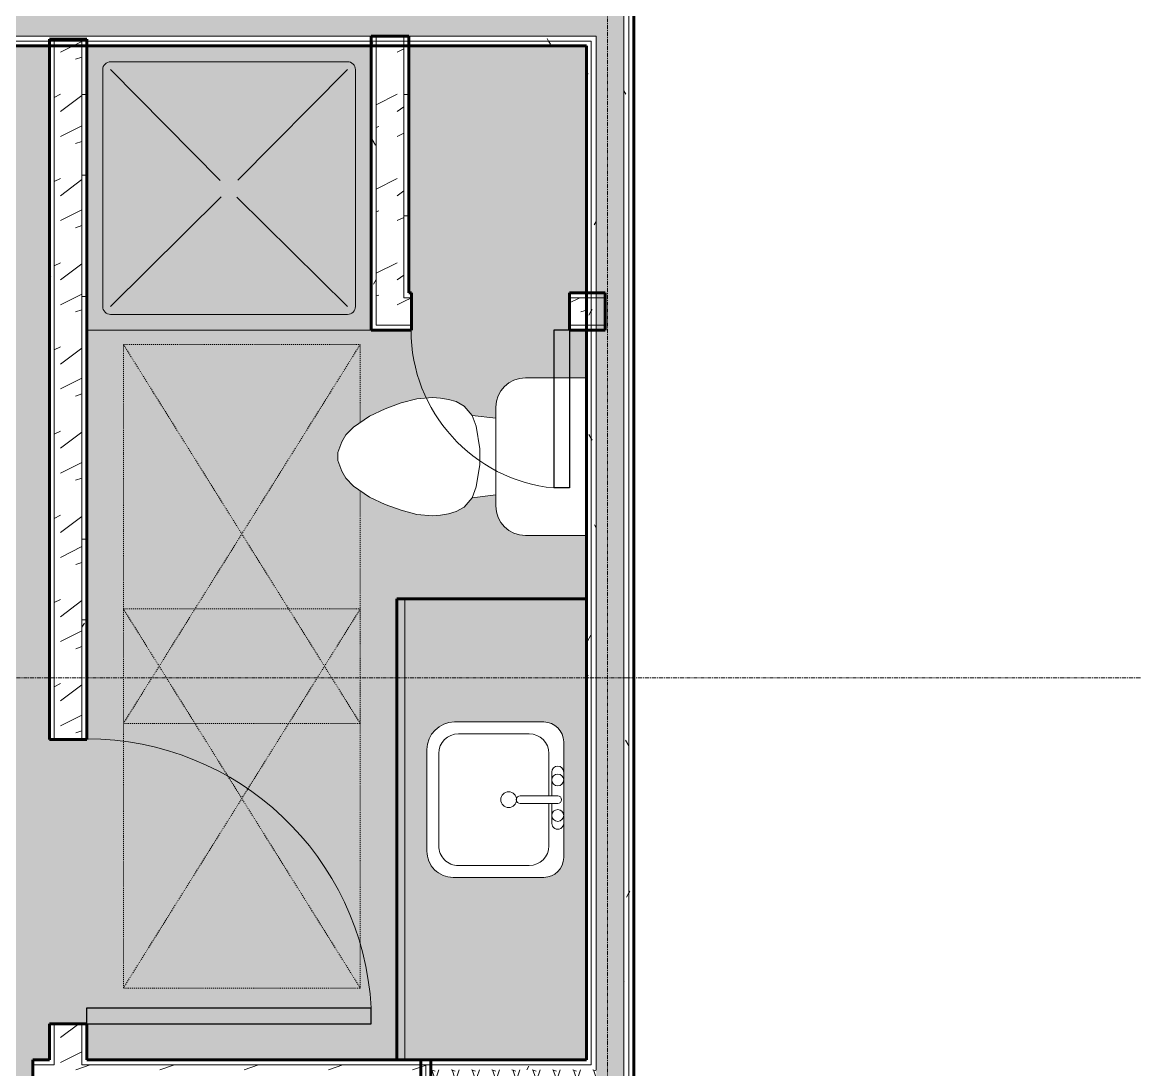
# Model space of a CAD drawing. Header units: inches. Extents: x -4105 to -1989, y 9836 to 11159.
# Drawn here: x -3555.4 to -3414.5, y 10417.5 to 10550.2 of the extents above; entities that cross this region are included whole.
import ezdxf

# ---------------------------------------------------------------- set-up
doc = ezdxf.new("R2010")
doc.units = ezdxf.units.IN
doc.header["$MEASUREMENT"] = 0
doc.linetypes.add('Dash', pattern=[0.25, 0.125, -0.125])
doc.linetypes.add('Grid Line 1_2_', pattern=[0.875, 0.5, -0.125, 0.125, -0.125])
for name, color, linetype, lineweight in [('0-1', 7, 'Continuous', 5), ('0-2', 7, 'Continuous', 9), ('A-AREA-PATT-3', 7, 'Continuous', 9), ('A-DOOR-1', 31, 'Continuous', 9), ('A-DOOR-2', 31, 'Continuous', 30), ('A-GENM-HDLN', 13, 'Dash', 9), ('A-WALL', 113, 'Continuous', 18), ('A-WALL-2', 113, 'Continuous', 60), ('A-WALL-PATT-1', 111, 'Continuous', 9), ('I-WALL-2', 2, 'Continuous', 60), ('P-SANR-FIXT', 6, 'Continuous', 9), ('Q-CASE', 31, 'Continuous', 9), ('Q-CASE-1', 31, 'Continuous', 60), ('S-GRID-1', 1, 'Grid Line 1_2_', 9)]:
    doc.layers.add(name, color=color, linetype=linetype, lineweight=lineweight)
pattern_1 = [(216.87, (4.265, -1183.338), (31.9871619, 21.32545714), [5.331, -47.981]), (206.565, (10.662, -1186.536), (-10.662476, -10.6620098), [11.921, -11.921]), (198.435, (10.662, -1191.868), (-21.32449365, -10.6625869), [6.744, -26.974])]
pattern_2 = [(0, (0, -1194), (20.48, 5.12), [0.845, -14.515, 0.845, -14.515, -81.92]), (0, (0, -1194), (20.48, 5.12), [-30.72, 0.845, -29.875, 0.845, -14.515, -35.84]), (0, (0, -1194), (20.48, 5.12), [-76.8, 0.845, -9.395, 0.845, -24.755]), (120, (7.68, -1191.44), (-14.67405, 15.1762003), [0.845, -14.515, 0.845, -14.515, -81.92]), (120, (7.68, -1191.44), (-14.67405, 15.1762003), [-30.72, 0.845, -29.875, 0.845, -14.515, -35.84]), (120, (7.68, -1191.44), (-14.67405, 15.1762003), [-76.8, 0.845, -9.395, 0.845, -24.755]), (240, (10.24, -1181.2), (-5.80595, -20.2962003), [0.845, -14.515, 0.845, -14.515, -81.92]), (240, (10.24, -1181.2), (-5.80595, -20.2962003), [-30.72, 0.845, -29.875, 0.845, -14.515, -35.84]), (240, (10.24, -1181.2), (-5.80595, -20.2962003), [-76.8, 0.845, -9.395, 0.845, -24.755])]
pattern_3 = [(161.57, (0.32, -1193.68), (-2.560496185, -0.000537386), [0, -18.214, 2.022, 0]), (18.43, (-0.32, -1193.68), (-2.560496185, 0.000537386), [0, -18.214, 2.022, 0]), (108.43, (0.32, -1193.68), (1.27922091, -6.400876726), [6.07, -14.166]), (71.57, (-0.32, -1193.68), (1.27922091, 6.400876726), [6.07, -14.166])]

# ---------------------------------------------------------------- blocks, each defined once
blk = doc.blocks.new('Single-Flush - 36_ x 84_-1372839-ENLARGED FLOOR PLAN - 2ND FLOOR PLAN - WEST')
at = {"layer": 'A-DOOR-1'}
blk.add_arc((18, 2.37), 36.07, 93.1789, 180, dxfattribs=at)
at = {"layer": 'A-DOOR-2'}
for p, q in [((16, 2.37), (16, 38.39)), ((18, 38.39), (16, 38.39)), ((18, 2.37), (18, 38.39)), ((18, 2.37), (16, 2.37))]:
    blk.add_line(p, q, dxfattribs=at)
blk = doc.blocks.new('M_Sink Vanity-Square - 500 x 440mm-1352614-ENLARGED FLOOR PLAN - 2ND FLOOR PLAN - WEST')
at = {"layer": 'P-SANR-FIXT'}
for p, q in [((7.96, 7.09), (-6.72, 7.09)), ((7.96, 7.09), (-6.72, 7.09)), ((3.62, 7.09), (-2.88, 7.09)), ((0.12, 6.33), (0.12, 1.59)), ((1.12, 6.33), (1.12, 1.59)), ((-9.22, 4.59), (-9.22, -6.73)), ((-9.22, 4.59), (-9.22, -6.73)), ((0.12, 5.22), (-5.22, 5.22)), ((-2.88, 5.59), (0.12, 5.59)), ((1.12, 5.59), (3.62, 5.59)), ((6.46, 5.22), (1.12, 5.22)), ((10.46, -6.91), (10.46, 4.59)), ((10.46, -6.91), (10.46, 4.59)), ((-7.72, 2.72), (-7.72, -6.23)), ((8.96, -6.23), (8.96, 2.72)), ((-5.22, -8.73), (6.46, -8.73)), ((-5.72, -10.23), (7.14, -10.23)), ((-5.72, -10.23), (7.14, -10.23))]:
    blk.add_line(p, q, dxfattribs=at)
for centre, radius, start, end in [((-6.72, 4.59), 2.5, 90, 180), ((-6.72, 4.59), 2.5, 90, 180), ((-2.88, 6.34), 0.75, 90, 270), ((-1.88, 6.34), 0.75, 360, 180), ((2.62, 6.34), 0.75, 360, 180), ((3.62, 6.34), 0.75, 270, 90), ((7.96, 4.59), 2.5, 0, 90), ((7.96, 4.59), 2.5, 360, 90), ((-1.88, 6.34), 0.75, 180, 0), ((0.62, 6.33), 0.5, 360, 180), ((2.62, 6.34), 0.75, 180, 360), ((-5.22, 2.72), 2.5, 90, 180), ((6.46, 2.72), 2.5, 0, 90), ((0.62, 1.59), 0.5, 180, 0), ((0.62, 0.13), 1, 360, 180), ((0.62, 0.13), 1, 180, 0), ((-5.72, -6.73), 3.5, 180, 270), ((-5.72, -6.73), 3.5, 180, 270), ((-5.22, -6.23), 2.5, 180, 270), ((6.46, -6.23), 2.5, 270, 0), ((7.14, -6.91), 3.32, 270, 360), ((7.14, -6.91), 3.32, 270, 0)]:
    blk.add_arc(centre, radius, start, end, dxfattribs=at)
blk = doc.blocks.new('Toilet-Domestic-3D - Toilet-Domestic-3D-V31-ENLARGED FLOOR PLAN - 2ND FLOOR PLAN - WEST')
at = {"layer": 'P-SANR-FIXT'}
for p, q in [((-2.74, 11), (-1.87, 11.5)), ((-1.87, 11.5), (-0.5, 12)), ((-0.5, 12), (0.5, 12)), ((0.5, 12), (1.87, 11.5)), ((1.87, 11.5), (2.74, 11)), ((-5.13, 8), (-3.74, 10)), ((-3.74, 10), (-2.74, 11)), ((2.74, 11), (3.74, 10)), ((3.74, 10), (5.13, 8)), ((-6.06, 6), (-5.13, 8)), ((5.13, 8), (6.06, 6)), ((-6.79, 4), (-6.06, 6)), ((6.06, 6), (6.79, 4)), ((-7.33, 1.99), (-6.79, 4)), ((6.79, 4), (7.33, 1.99)), ((-7.5, 0), (-7.33, 1.99)), ((7.33, 1.99), (7.5, 0)), ((-7.41, -1), (-7.5, 0)), ((-7.24, -2), (-7.41, -1)), ((7.41, -1), (7.24, -2)), ((7.5, 0), (7.41, -1)), ((-6.97, -3), (-7.24, -2)), ((7.24, -2), (6.97, -3)), ((-6.4, -4), (-6.97, -3)), ((-5.21, -5), (-6.4, -4)), ((6.4, -4), (5.21, -5)), ((6.97, -3), (6.4, -4)), ((-3.84, -5.5), (-5.21, -5)), ((-4.86, -8.02), (-5.21, -5)), ((-1, -6), (-3.84, -5.5)), ((3.84, -5.5), (1, -6)), ((5.21, -5), (3.84, -5.5)), ((4.86, -8.02), (5.21, -5)), ((1, -6), (-1, -6)), ((6.25, -8.02), (-6.25, -8.02)), ((-9.98, -11.75), (-9.98, -19.48)), ((9.98, -19.48), (9.98, -11.75))]:
    blk.add_line(p, q, dxfattribs=at)
for centre, start, end in [((-6.25, -11.75), 90, 180), ((6.25, -11.75), 0, 90)]:
    blk.add_arc(centre, 3.73, start, end, dxfattribs=at)
blk = doc.blocks.new('OD_CW_Base Cabinet - OD_CW_Base Cabinet-V32-ENLARGED FLOOR PLAN - 2ND FLOOR PLAN - WEST')
at = {"layer": 'Q-CASE'}
blk.add_hatch(color=256, dxfattribs=at).paths.add_polyline_path([(59.14, 0), (0.74, 0), (0.74, -1), (59.14, -1)], flags=0)
h = blk.add_hatch(color=256, dxfattribs=at)
h.paths.add_polyline_path([(59.14, -6.32), (59.14, -1), (0.74, -1), (0.74, -24), (59.14, -24)], flags=0)
h.paths.add_polyline_path([(43.53, -7.3), (43.53, -18.63), (43.45, -19.27), (43.2, -19.88), (42.8, -20.39), (42.28, -20.79), (41.68, -21.04), (41.03, -21.13), (26.35, -21.13), (25.7, -21.04), (25.1, -20.79), (24.58, -20.39), (24.18, -19.88), (23.93, -19.27), (23.85, -18.63), (23.85, -7.12), (23.96, -6.26), (24.29, -5.46), (24.82, -4.77), (25.51, -4.25), (26.35, -3.91), (27.17, -3.8), (40.03, -3.8), (41.03, -3.96), (41.78, -4.27), (42.51, -4.83), (43.06, -5.55), (43.41, -6.4)], flags=0)
for p, q in [((0.74, 0), (59.14, 0)), ((59.14, -1), (0.74, -1)), ((0.74, -1), (59.14, -1)), ((59.14, 0), (59.14, -1)), ((59.14, -1), (59.14, -24))]:
    blk.add_line(p, q, dxfattribs=at)
at = {"layer": 'Q-CASE-1'}
for p, q in [((0.74, 0), (59.14, 0)), ((59.14, 0), (59.14, -24))]:
    blk.add_line(p, q, dxfattribs=at)
blk = doc.blocks.new('Shower Base-3D - 36_ x 36_-1586087-ENLARGED FLOOR PLAN - 2ND FLOOR PLAN - WEST')
at = {"layer": 'P-SANR-FIXT'}
for p, q in [((-18, 18), (-18, -18)), ((-15, 16), (15, 16)), ((-16, -15), (-16, 15)), ((-1.12, 1), (-15, 15)), ((0.97, 1.14), (15, 15)), ((16, 15), (16, -15)), ((-1.13, -0.98), (-15, -15)), ((1.01, -1.11), (15, -15)), ((15, -16), (-15, -16))]:
    blk.add_line(p, q, dxfattribs=at)
for centre, start, end in [((-15, 15), 90, 180), ((15, 15), 360, 90), ((-15, -15), 180, 270), ((15, -15), 270, 0)]:
    blk.add_arc(centre, 1, start, end, dxfattribs=at)
blk = doc.blocks.new('Single-Flush - CLOSET-1720256-ENLARGED FLOOR PLAN - 2ND FLOOR PLAN - WEST')
at = {"layer": 'A-DOOR-1'}
blk.add_arc((10, -2.38), 20.07, 180, 264.2799, dxfattribs=at)
at = {"layer": 'A-DOOR-2'}
for p, q in [((8, -2.38), (8, -22.34)), ((10, -2.38), (8, -2.38)), ((10, -2.38), (10, -22.34)), ((10, -22.34), (8, -22.34))]:
    blk.add_line(p, q, dxfattribs=at)
blk = doc.blocks.new('ADA Clearances - 30_x48_-V9-ENLARGED FLOOR PLAN - 2ND FLOOR PLAN - WEST')
at = {"layer": 'A-GENM-HDLN'}
for p, q in [((15, 24), (-15, -24)), ((-15, 24), (15, -24)), ((-15, -5.48), (-15, 24)), ((-15, 24), (15, 24)), ((15, 24), (15, -24)), ((-15, -24), (-15, -14.12)), ((15, -24), (-15, -24))]:
    blk.add_line(p, q, dxfattribs=at)
blk = doc.blocks.new('ADA Clearances - 30_x48_-1721104-ENLARGED FLOOR PLAN - 2ND FLOOR PLAN - WEST')
at = {"layer": 'A-GENM-HDLN'}
for p, q in [((15, 24), (-15, -24)), ((-15, 24), (15, -24)), ((-15, -24), (-15, 24)), ((-15, 24), (15, 24)), ((15, 24), (15, -24)), ((15, -24), (-15, -24))]:
    blk.add_line(p, q, dxfattribs=at)
blk = doc.blocks.new('CTR - 1st Phase - Unit Layouts_rvt-1-ENLARGED FLOOR PLAN - 2ND FLOOR PLAN - WEST')
at = {"layer": 'A-WALL-PATT-1'}
h = blk.add_hatch(dxfattribs=at)
h.set_pattern_fill('FP_2', color=256, style=0, pattern_type=2)
h.set_pattern_definition(pattern_1)
h.paths.add_polyline_path([(-3547.86, 10418.16), (-3547.86, 10423.37), (-3551.36, 10423.37), (-3551.36, 10418.16), (-3550.06, 10418.16)], flags=0)
h.paths.add_polyline_path([(-3551.36, 10459.37), (-3547.86, 10459.37), (-3547.86, 10548.04), (-3551.36, 10548.04), (-3551.36, 10461.82)], flags=0)
h = blk.add_hatch(dxfattribs=at)
h.set_pattern_fill('FP_1', color=256, style=0, pattern_type=2)
h.set_pattern_definition(pattern_2)
h.paths.add_polyline_path([(-3551.98, 10418.79), (-3551.36, 10418.79), (-3551.36, 10423.37), (-3551.98, 10423.37)], flags=0)
h.paths.add_polyline_path([(-3551.36, 10459.37), (-3551.36, 10547.19), (-3551.98, 10547.19), (-3551.98, 10459.37)], flags=0)
h = blk.add_hatch(dxfattribs=at)
h.set_pattern_fill('FP_1', color=256, style=0, pattern_type=2)
h.set_pattern_definition(pattern_2)
h.paths.add_polyline_path([(-3547.86, 10418.79), (-3547.23, 10418.79), (-3547.23, 10423.37), (-3547.86, 10423.37)], flags=0)
h.paths.add_polyline_path([(-3547.23, 10459.37), (-3547.23, 10547.19), (-3547.86, 10547.19), (-3547.86, 10459.37)], flags=0)
h = blk.add_hatch(dxfattribs=at)
h.set_pattern_fill('FP_1', color=256, style=0, pattern_type=2)
h.set_pattern_definition(pattern_2)
h.paths.add_polyline_path([(-3511.23, 10511.19), (-3510.61, 10511.19), (-3510.61, 10547.19), (-3511.23, 10547.19), (-3511.23, 10515.31)], flags=0)
h = blk.add_hatch(dxfattribs=at)
h.set_pattern_fill('FP_2', color=256, style=0, pattern_type=2)
h.set_pattern_definition(pattern_1)
h.paths.add_polyline_path([(-3510.61, 10511.81), (-3507.11, 10511.81), (-3507.11, 10547.19), (-3510.61, 10547.19), (-3510.61, 10518.07)], flags=0)
h = blk.add_hatch(dxfattribs=at)
h.set_pattern_fill('FP_1', color=256, style=0, pattern_type=2)
h.set_pattern_definition(pattern_2)
h.paths.add_polyline_path([(-3507.11, 10515.31), (-3506.48, 10515.31), (-3506.48, 10547.19), (-3507.11, 10547.19), (-3507.11, 10518.07)], flags=0)
h = blk.add_hatch(dxfattribs=at)
h.set_pattern_fill('FP_2', color=256, style=0, pattern_type=2)
h.set_pattern_definition(pattern_1)
h.paths.add_polyline_path([(-3506.48, 10511.81), (-3506.11, 10511.81), (-3506.11, 10515.31), (-3507.11, 10515.31), (-3507.11, 10511.81)], flags=0)
h.paths.add_polyline_path([(-3483.97, 10511.81), (-3483.97, 10515.31), (-3486.11, 10515.31), (-3486.11, 10511.81)], flags=0)
h = blk.add_hatch(dxfattribs=at)
h.set_pattern_fill('FP_1', color=256, style=0, pattern_type=2)
h.set_pattern_definition(pattern_2)
h.paths.add_polyline_path([(-3506.11, 10515.31), (-3506.11, 10515.94), (-3506.48, 10515.94), (-3506.48, 10515.31)], flags=0)
h.paths.add_polyline_path([(-3483.97, 10515.31), (-3483.97, 10515.94), (-3486.11, 10515.94), (-3486.11, 10515.31), (-3484.31, 10515.31)], flags=0)
h = blk.add_hatch(dxfattribs=at)
h.set_pattern_fill('FP_2', color=256, style=0, pattern_type=2)
h.set_pattern_definition(pattern_1)
h.paths.add_polyline_path([(-3503.67, 10414.66), (-3503.67, 10418.16), (-3554.1, 10418.16), (-3554.1, 10414.66), (-3514.6, 10414.66), (-3514.6, 10414.94), (-3513.1, 10414.94), (-3513.1, 10414.66), (-3504.26, 10414.66)], flags=0)
h.paths.add_polyline_path([(-3594.57, 10414.66), (-3592.1, 10414.66), (-3592.1, 10414.94), (-3590.6, 10414.94), (-3590.6, 10414.66), (-3590.1, 10414.66), (-3590.1, 10418.16), (-3594.57, 10418.16), (-3594.57, 10418.06)], flags=0)
at = {"layer": 'A-WALL'}
for p, q in [((-3551.36, 10548.04), (-3551.36, 10459.37)), ((-3547.86, 10548.04), (-3547.86, 10459.37)), ((-3510.61, 10511.81), (-3510.61, 10548.44)), ((-3507.11, 10515.31), (-3507.11, 10548.44)), ((-3507.11, 10515.31), (-3506.48, 10515.31)), ((-3506.48, 10515.31), (-3507.11, 10515.31)), ((-3506.48, 10515.31), (-3506.11, 10515.31)), ((-3486.11, 10515.31), (-3481.6, 10515.31)), ((-3507.11, 10511.81), (-3510.61, 10511.81)), ((-3506.48, 10511.81), (-3507.11, 10511.81)), ((-3506.48, 10511.81), (-3506.11, 10511.81)), ((-3486.11, 10511.81), (-3481.6, 10511.81)), ((-3551.36, 10423.37), (-3551.36, 10418.79)), ((-3547.86, 10423.37), (-3547.86, 10418.79)), ((-3554.1, 10418.16), (-3551.36, 10418.16)), ((-3551.36, 10418.16), (-3551.36, 10418.79)), ((-3547.86, 10418.16), (-3547.86, 10418.79)), ((-3547.86, 10418.16), (-3503.67, 10418.16))]:
    blk.add_line(p, q, dxfattribs=at)
at = {"layer": 'A-WALL-2'}
for p, q in [((-3547.23, 10548.04), (-3551.98, 10548.04)), ((-3551.98, 10548.04), (-3551.98, 10459.37)), ((-3547.23, 10459.37), (-3547.23, 10548.04)), ((-3511.23, 10548.44), (-3511.23, 10511.19)), ((-3506.48, 10548.44), (-3511.23, 10548.44)), ((-3506.48, 10515.94), (-3506.48, 10548.44)), ((-3506.11, 10515.94), (-3506.48, 10515.94)), ((-3506.11, 10511.19), (-3506.11, 10515.94)), ((-3481.6, 10515.94), (-3486.11, 10515.94)), ((-3486.11, 10515.94), (-3486.11, 10511.19)), ((-3481.6, 10511.19), (-3481.6, 10515.94)), ((-3511.23, 10511.19), (-3510.61, 10511.19)), ((-3510.61, 10511.19), (-3506.48, 10511.19)), ((-3506.48, 10511.19), (-3506.11, 10511.19)), ((-3486.11, 10511.19), (-3481.6, 10511.19)), ((-3551.98, 10459.37), (-3547.23, 10459.37)), ((-3547.23, 10423.37), (-3551.98, 10423.37)), ((-3551.98, 10423.37), (-3551.98, 10418.79)), ((-3547.23, 10418.79), (-3547.23, 10423.37)), ((-3551.98, 10418.79), (-3554.1, 10418.79)), ((-3554.1, 10418.79), (-3554.1, 10414.04)), ((-3503.67, 10418.79), (-3547.23, 10418.79)), ((-3503.67, 10414.04), (-3503.67, 10418.79))]:
    blk.add_line(p, q, dxfattribs=at)
at = {"layer": '0-2'}
for name, p, rotation in [('Shower Base-3D - 36_ x 36_-1586087-ENLARGED FLOOR PLAN - 2ND FLOOR PLAN - WEST', (-3529.23, 10529.19), 90.00000000003689), ('ADA Clearances - 30_x48_-V9-ENLARGED FLOOR PLAN - 2ND FLOOR PLAN - WEST', (-3527.61, 10485.39), 180), ('Toilet-Domestic-3D - Toilet-Domestic-3D-V31-ENLARGED FLOOR PLAN - 2ND FLOOR PLAN - WEST', (-3503.45, 10495.19), 89.99999999996913), ('OD_CW_Base Cabinet - OD_CW_Base Cabinet-V32-ENLARGED FLOOR PLAN - 2ND FLOOR PLAN - WEST', (-3507.97, 10418.05), 90.00000000003196), ('ADA Clearances - 30_x48_-1721104-ENLARGED FLOOR PLAN - 2ND FLOOR PLAN - WEST', (-3527.61, 10451.89), 180), ('M_Sink Vanity-Square - 500 x 440mm-1352614-ENLARGED FLOOR PLAN - 2ND FLOOR PLAN - WEST', (-3493.94, 10452.36), 269.9999999999682), ('Single-Flush - 36_ x 84_-1372839-ENLARGED FLOOR PLAN - 2ND FLOOR PLAN - WEST', (-3549.61, 10441.37), 269.9999999999893)]:
    blk.add_blockref(name, p, dxfattribs=dict(at, rotation=rotation))
blk.add_blockref('Single-Flush - CLOSET-1720256-ENLARGED FLOOR PLAN - 2ND FLOOR PLAN - WEST', (-3496.11, 10513.56), dxfattribs=at)
blk = doc.blocks.new('CTR - 1st Phase - Shell_rvt-1-ENLARGED FLOOR PLAN - 2ND FLOOR PLAN - WEST')
at = {"layer": 'S-GRID-1'}
for p, q in [((-3481.32, 9836.18), (-3481.32, 11126.32)), ((-1989.4, 10467.19), (-4072.56, 10467.19))]:
    blk.add_line(p, q, dxfattribs=at)

msp = doc.modelspace()

# ---------------------------------------------------------------- block references
at = {"layer": '0-1'}
msp.add_blockref('CTR - 1st Phase - Unit Layouts_rvt-1-ENLARGED FLOOR PLAN - 2ND FLOOR PLAN - WEST', (0, 0), dxfattribs=at)

# ---------------------------------------------------------------- next in the draw order: hatches: boundary and pattern name
at = {"layer": 'A-AREA-PATT-3'}
h = msp.add_hatch(color=256, dxfattribs=at)
h.paths.add_polyline_path([(-3504.92, 10354.59), (-3540.92, 10354.59), (-3540.92, 10356.34), (-3504.92, 10356.34), (-3504.92, 10355.61)], flags=0)
h.paths.add_polyline_path([(-3824.35, 10351.59), (-3824.35, 10362.14), (-3819.6, 10362.14), (-3819.6, 10351.59), (-3813.11, 10351.59), (-3813.11, 10367.71), (-3812.45, 10367.71), (-3812.42, 10367.75), (-3811.96, 10367.75), (-3811.96, 10367.71), (-3796.76, 10367.71), (-3796.76, 10367.75), (-3795.77, 10367.75), (-3795.77, 10367.71), (-3795.11, 10367.71), (-3795.11, 10363.71), (-3759.11, 10363.71), (-3759.11, 10367.71), (-3758.44, 10367.71), (-3758.44, 10367.75), (-3757.45, 10367.75), (-3757.45, 10367.71), (-3742.26, 10367.71), (-3742.26, 10367.75), (-3741.77, 10367.75), (-3741.77, 10367.71), (-3741.11, 10367.71), (-3741.11, 10351.59), (-3504.92, 10351.59), (-3504.92, 10354.59), (-3502.99, 10354.59), (-3502.99, 10355.21), (-3501.92, 10355.21), (-3501.92, 10389.96), (-3502.99, 10389.96), (-3502.99, 10390.59), (-3504.92, 10390.59), (-3504.92, 10414.04), (-3513.1, 10414.04), (-3513.1, 10412.09), (-3512.1, 10412.07), (-3512.1, 10410.84), (-3513.1, 10410.84), (-3513.1, 10410.57), (-3514.6, 10410.59), (-3514.6, 10410.84), (-3516.2, 10410.84), (-3516.2, 10410.59), (-3518.54, 10410.59), (-3518.54, 10410.41), (-3520.04, 10410.41), (-3520.04, 10410.59), (-3548.36, 10410.59), (-3548.36, 10410.41), (-3548.42, 10410.41), (-3548.44, 10410.34), (-3548.79, 10410.34), (-3548.79, 10410.09), (-3548.47, 10410.09), (-3548.47, 10409.84), (-3551.48, 10409.84), (-3551.46, 10410.09), (-3549.27, 10410.09), (-3549.27, 10410.34), (-3549.65, 10410.34), (-3549.65, 10410.41), (-3549.86, 10410.41), (-3549.86, 10410.59), (-3552.2, 10410.59), (-3552.2, 10410.84), (-3590.6, 10410.84), (-3590.6, 10410.57), (-3592.1, 10410.57), (-3592.1, 10410.84), (-3593.1, 10410.86), (-3593.1, 10412.09), (-3592.1, 10412.09), (-3592.1, 10414.04), (-3593.94, 10414.04), (-3593.94, 10393.59), (-3705.49, 10393.59), (-3705.49, 10398.34), (-3713.49, 10398.34), (-3713.49, 10434.09), (-3705.49, 10434.09), (-3705.49, 10450.75), (-3705.85, 10450.76), (-3705.93, 10450.81), (-3705.99, 10450.95), (-3705.99, 10451.85), (-3706.24, 10451.85), (-3706.24, 10455.58), (-3706.49, 10455.58), (-3706.49, 10457.55), (-3706.24, 10457.55), (-3706.24, 10466.9), (-3706.49, 10466.9), (-3706.49, 10467.5), (-3706.24, 10467.5), (-3706.24, 10468.09), (-3706.49, 10468.09), (-3706.49, 10468.68), (-3706.24, 10468.68), (-3706.24, 10469.27), (-3706.49, 10469.27), (-3706.49, 10469.86), (-3706.24, 10469.86), (-3706.24, 10470.45), (-3706.49, 10470.45), (-3706.49, 10471.04), (-3706.24, 10471.04), (-3706.24, 10473.66), (-3705.99, 10473.68), (-3705.97, 10474.61), (-3705.93, 10474.7), (-3705.79, 10474.75), (-3705.49, 10474.75), (-3705.49, 10523.41), (-3815.16, 10523.41), (-3815.16, 10511.65), (-3820.54, 10511.65), (-3820.54, 10516.4), (-3819.91, 10516.4), (-3819.91, 10547.19), (-3851.85, 10547.19), (-3851.85, 10516.4), (-3850.54, 10516.4), (-3850.54, 10511.65), (-3851.85, 10511.65), (-3851.85, 10398.19), (-3819.6, 10398.19), (-3819.6, 10413.71), (-3759.6, 10413.71), (-3759.6, 10383.71), (-3819.6, 10383.71), (-3819.6, 10392.14), (-3824.35, 10392.14), (-3824.35, 10393.44), (-3851.85, 10393.44), (-3851.85, 10351.59), (-3824.86, 10351.59)], flags=0)
h.paths.add_polyline_path([(-3851.5, 10363.39), (-3851.5, 10391.39), (-3826.25, 10391.39), (-3826.25, 10381.89), (-3825.75, 10381.88), (-3825.75, 10381.39), (-3826.25, 10381.39), (-3826.25, 10365.14), (-3825.75, 10365.13), (-3825.75, 10364.39), (-3826.25, 10364.39), (-3826.25, 10363.39), (-3850.5, 10363.39)], flags=0)
h.paths.add_polyline_path([(-3683.49, 10398.34), (-3681.49, 10398.34), (-3681.49, 10434.09), (-3683.49, 10434.09), (-3683.49, 10400.34)], flags=0)
h.paths.add_polyline_path([(-3654.01, 10398.34), (-3598.69, 10398.34), (-3598.69, 10424.46), (-3599.24, 10424.46), (-3599.24, 10423.71), (-3601.74, 10423.71), (-3601.74, 10424.46), (-3601.99, 10424.46), (-3601.99, 10427.84), (-3636.99, 10427.84), (-3636.99, 10426.46), (-3673.99, 10426.46), (-3673.99, 10424.46), (-3674.24, 10424.46), (-3674.24, 10423.71), (-3676.74, 10423.71), (-3676.74, 10398.34), (-3674.24, 10398.34)], flags=0)
h.paths.add_polyline_path([(-3514.6, 10412.09), (-3514.6, 10414.04), (-3554.1, 10414.04), (-3554.1, 10418.79), (-3551.98, 10418.79), (-3551.98, 10423.37), (-3547.23, 10423.37), (-3547.23, 10418.79), (-3507.97, 10418.79), (-3507.97, 10477.19), (-3483.97, 10477.19), (-3483.97, 10485.21), (-3491.7, 10485.21), (-3492.66, 10485.34), (-3493.56, 10485.71), (-3494.33, 10486.3), (-3494.93, 10487.08), (-3495.3, 10487.97), (-3495.43, 10489.02), (-3495.43, 10490.33), (-3498.45, 10489.98), (-3499.45, 10488.79), (-3500.45, 10488.22), (-3501.45, 10487.95), (-3502.45, 10487.78), (-3503.45, 10487.69), (-3505.44, 10487.86), (-3507.45, 10488.4), (-3509.45, 10489.13), (-3511.45, 10490.06), (-3513.45, 10491.45), (-3514.45, 10492.45), (-3514.95, 10493.32), (-3515.45, 10494.69), (-3515.45, 10495.69), (-3514.95, 10497.06), (-3514.45, 10497.93), (-3513.45, 10498.93), (-3511.45, 10500.32), (-3509.45, 10501.25), (-3507.45, 10501.98), (-3505.44, 10502.52), (-3503.45, 10502.69), (-3502.45, 10502.6), (-3501.45, 10502.43), (-3500.45, 10502.16), (-3499.45, 10501.59), (-3498.45, 10500.4), (-3495.43, 10500.05), (-3495.43, 10501.44), (-3495.3, 10502.4), (-3494.93, 10503.3), (-3494.33, 10504.07), (-3493.56, 10504.67), (-3492.66, 10505.04), (-3491.7, 10505.17), (-3483.97, 10505.17), (-3483.97, 10511.19), (-3486.11, 10511.19), (-3486.11, 10515.94), (-3483.97, 10515.94), (-3483.97, 10547.19), (-3506.48, 10547.19), (-3506.48, 10515.94), (-3506.11, 10515.94), (-3506.11, 10511.19), (-3511.23, 10511.19), (-3511.23, 10547.19), (-3547.23, 10547.19), (-3547.23, 10459.37), (-3551.98, 10459.37), (-3551.98, 10547.19), (-3571.81, 10547.19), (-3571.81, 10529.41), (-3589.81, 10529.41), (-3589.81, 10547.19), (-3592.74, 10547.19), (-3592.74, 10468.41), (-3652.74, 10468.41), (-3652.74, 10547.19), (-3655.74, 10547.19), (-3655.74, 10529.41), (-3673.74, 10529.41), (-3673.74, 10547.19), (-3676.74, 10547.19), (-3676.73, 10429.96), (-3674.24, 10429.96), (-3674.24, 10429.21), (-3673.99, 10429.21), (-3673.99, 10427.84), (-3638.99, 10427.84), (-3638.99, 10429.21), (-3601.74, 10429.21), (-3601.74, 10429.96), (-3599.24, 10429.96), (-3599.24, 10429.21), (-3593.94, 10429.21), (-3593.94, 10418.79), (-3590.1, 10418.79), (-3590.1, 10414.04), (-3590.6, 10414.04), (-3590.6, 10412.09), (-3552.2, 10412.09), (-3552.2, 10412.34), (-3516.2, 10412.34), (-3516.2, 10412.09)], flags=0)
h.paths.add_polyline_path([(-3762.96, 10428.36), (-3834.96, 10428.36), (-3834.96, 10429.36), (-3840.96, 10429.36), (-3840.96, 10464.36), (-3756.96, 10464.36), (-3756.96, 10429.36), (-3762.96, 10429.36)], flags=0)
h.paths.add_polyline_path([(-3840.96, 10515.56), (-3848.54, 10515.56), (-3848.54, 10541.56), (-3823.54, 10541.56), (-3823.54, 10515.56), (-3824.86, 10515.56)], flags=0)
at = {"layer": 'A-WALL-PATT-1'}
h = msp.add_hatch(dxfattribs=at)
h.set_pattern_fill('FP_1', color=256, style=0, pattern_type=2)
h.set_pattern_definition(pattern_2)
h.paths.add_polyline_path([(-3478.6, 10412.79), (-3477.97, 10412.79), (-3477.97, 10649.19), (-3478.6, 10649.19), (-3478.6, 10413.41)], flags=0)
h = msp.add_hatch(dxfattribs=at)
h.set_pattern_fill('FP_4', color=256, style=0, pattern_type=2)
h.set_pattern_definition(pattern_3)
h.paths.add_polyline_path([(-3479.22, 10414.04), (-3479.22, 10647.94), (-3482.72, 10647.94), (-3482.72, 10414.04)], flags=0)
h = msp.add_hatch(dxfattribs=at)
h.set_pattern_fill('FP_1', color=256, style=0, pattern_type=2)
h.set_pattern_definition(pattern_2)
h.paths.add_polyline_path([(-3479.21, 10413.41), (-3478.6, 10413.41), (-3478.6, 10648.56), (-3479.22, 10648.56), (-3479.22, 10413.41)], flags=0)
h = msp.add_hatch(dxfattribs=at)
h.set_pattern_fill('FP_1', color=256, style=0, pattern_type=2)
h.set_pattern_definition(pattern_2)
h.paths.add_polyline_path([(-3483.35, 10418.16), (-3483.35, 10547.81), (-3483.97, 10547.81), (-3483.97, 10418.16)], flags=0)
h.paths.add_polyline_path([(-3483.35, 10552.56), (-3483.35, 10643.81), (-3483.97, 10643.81), (-3483.97, 10552.56)], flags=0)
h = msp.add_hatch(dxfattribs=at)
h.set_pattern_fill('FP_1', color=256, style=0, pattern_type=2)
h.set_pattern_definition(pattern_2)
h.paths.add_polyline_path([(-3483.35, 10417.54), (-3482.72, 10417.54), (-3482.72, 10548.44), (-3483.35, 10548.44), (-3483.35, 10417.54)], flags=0)
h.paths.add_polyline_path([(-3482.72, 10551.94), (-3482.72, 10644.44), (-3483.35, 10644.44), (-3483.35, 10551.94)], flags=0)
h = msp.add_hatch(dxfattribs=at)
h.set_pattern_fill('FP_4', color=256, style=0, pattern_type=2)
h.set_pattern_definition(pattern_3)
h.paths.add_polyline_path([(-3482.85, 10548.44), (-3482.72, 10548.44), (-3482.72, 10551.94), (-3852.47, 10551.94), (-3852.47, 10548.44), (-3483.35, 10548.44)], flags=0)
h = msp.add_hatch(dxfattribs=at)
h.set_pattern_fill('FP_1', color=256, style=0, pattern_type=2)
h.set_pattern_definition(pattern_2)
h.paths.add_polyline_path([(-3488.99, 10547.81), (-3483.35, 10547.81), (-3483.35, 10548.44), (-3852.47, 10548.44), (-3852.47, 10547.81), (-3680.87, 10547.81), (-3680.87, 10548.04), (-3677.37, 10548.04), (-3677.37, 10547.81), (-3551.36, 10547.81), (-3551.36, 10548.04), (-3547.86, 10548.04), (-3547.86, 10547.81), (-3491.21, 10547.81)], flags=0)
h = msp.add_hatch(dxfattribs=at)
h.set_pattern_fill('FP_1', color=256, style=0, pattern_type=2)
h.set_pattern_definition(pattern_2)
h.paths.add_polyline_path([(-3852.47, 10547.19), (-3680.87, 10547.19), (-3680.87, 10547.81), (-3852.47, 10547.81)], flags=0)
h.paths.add_polyline_path([(-3483.97, 10547.19), (-3483.97, 10547.81), (-3547.86, 10547.81), (-3547.86, 10547.19), (-3488.99, 10547.19)], flags=0)
h.paths.add_polyline_path([(-3579.97, 10547.19), (-3551.36, 10547.19), (-3551.36, 10547.81), (-3677.37, 10547.81), (-3677.37, 10547.19), (-3580.59, 10547.19)], flags=0)
h = msp.add_hatch(dxfattribs=at)
h.set_pattern_fill('FP_1', color=256, style=0, pattern_type=2)
h.set_pattern_definition(pattern_2)
h.paths.add_polyline_path([(-3488.99, 10417.54), (-3483.35, 10417.54), (-3483.35, 10418.16), (-3503.67, 10418.16), (-3503.67, 10417.54), (-3500.17, 10417.54)], flags=0)
h = msp.add_hatch(dxfattribs=at)
h.set_pattern_fill('FP_4', color=256, style=0, pattern_type=2)
h.set_pattern_definition(pattern_3)
h.paths.add_polyline_path([(-3503.67, 10414.04), (-3482.72, 10414.04), (-3482.72, 10417.54), (-3503.67, 10417.54), (-3503.67, 10414.66)], flags=0)

# ---------------------------------------------------------------- next in the draw order: linework, layer by layer
at = {"layer": 'A-WALL'}
for p, q in [((-3479.22, 10414.04), (-3479.22, 10647.94)), ((-3478.6, 10413.41), (-3478.6, 10648.56)), ((-3482.72, 10548.44), (-3852.47, 10548.44)), ((-3483.35, 10547.81), (-3852.47, 10547.81)), ((-3483.35, 10418.16), (-3483.35, 10547.81)), ((-3482.72, 10417.54), (-3482.72, 10548.44)), ((-3504.3, 10392.59), (-3504.3, 10418.16)), ((-3483.35, 10418.16), (-3504.3, 10418.16))]:
    msp.add_line(p, q, dxfattribs=at)
at = {"layer": 'I-WALL-2'}
for p, q in [((-3477.97, 10412.79), (-3477.97, 10649.19)), ((-3852.47, 10547.19), (-3483.97, 10547.19)), ((-3483.97, 10547.19), (-3483.97, 10418.79)), ((-3504.92, 10418.79), (-3504.92, 10392.59)), ((-3483.97, 10418.79), (-3504.92, 10418.79))]:
    msp.add_line(p, q, dxfattribs=at)

# ---------------------------------------------------------------- next in the draw order: block references
at = {"layer": '0-1'}
msp.add_blockref('CTR - 1st Phase - Shell_rvt-1-ENLARGED FLOOR PLAN - 2ND FLOOR PLAN - WEST', (0, 0), dxfattribs=at)

doc.saveas('drawing.dxf')
